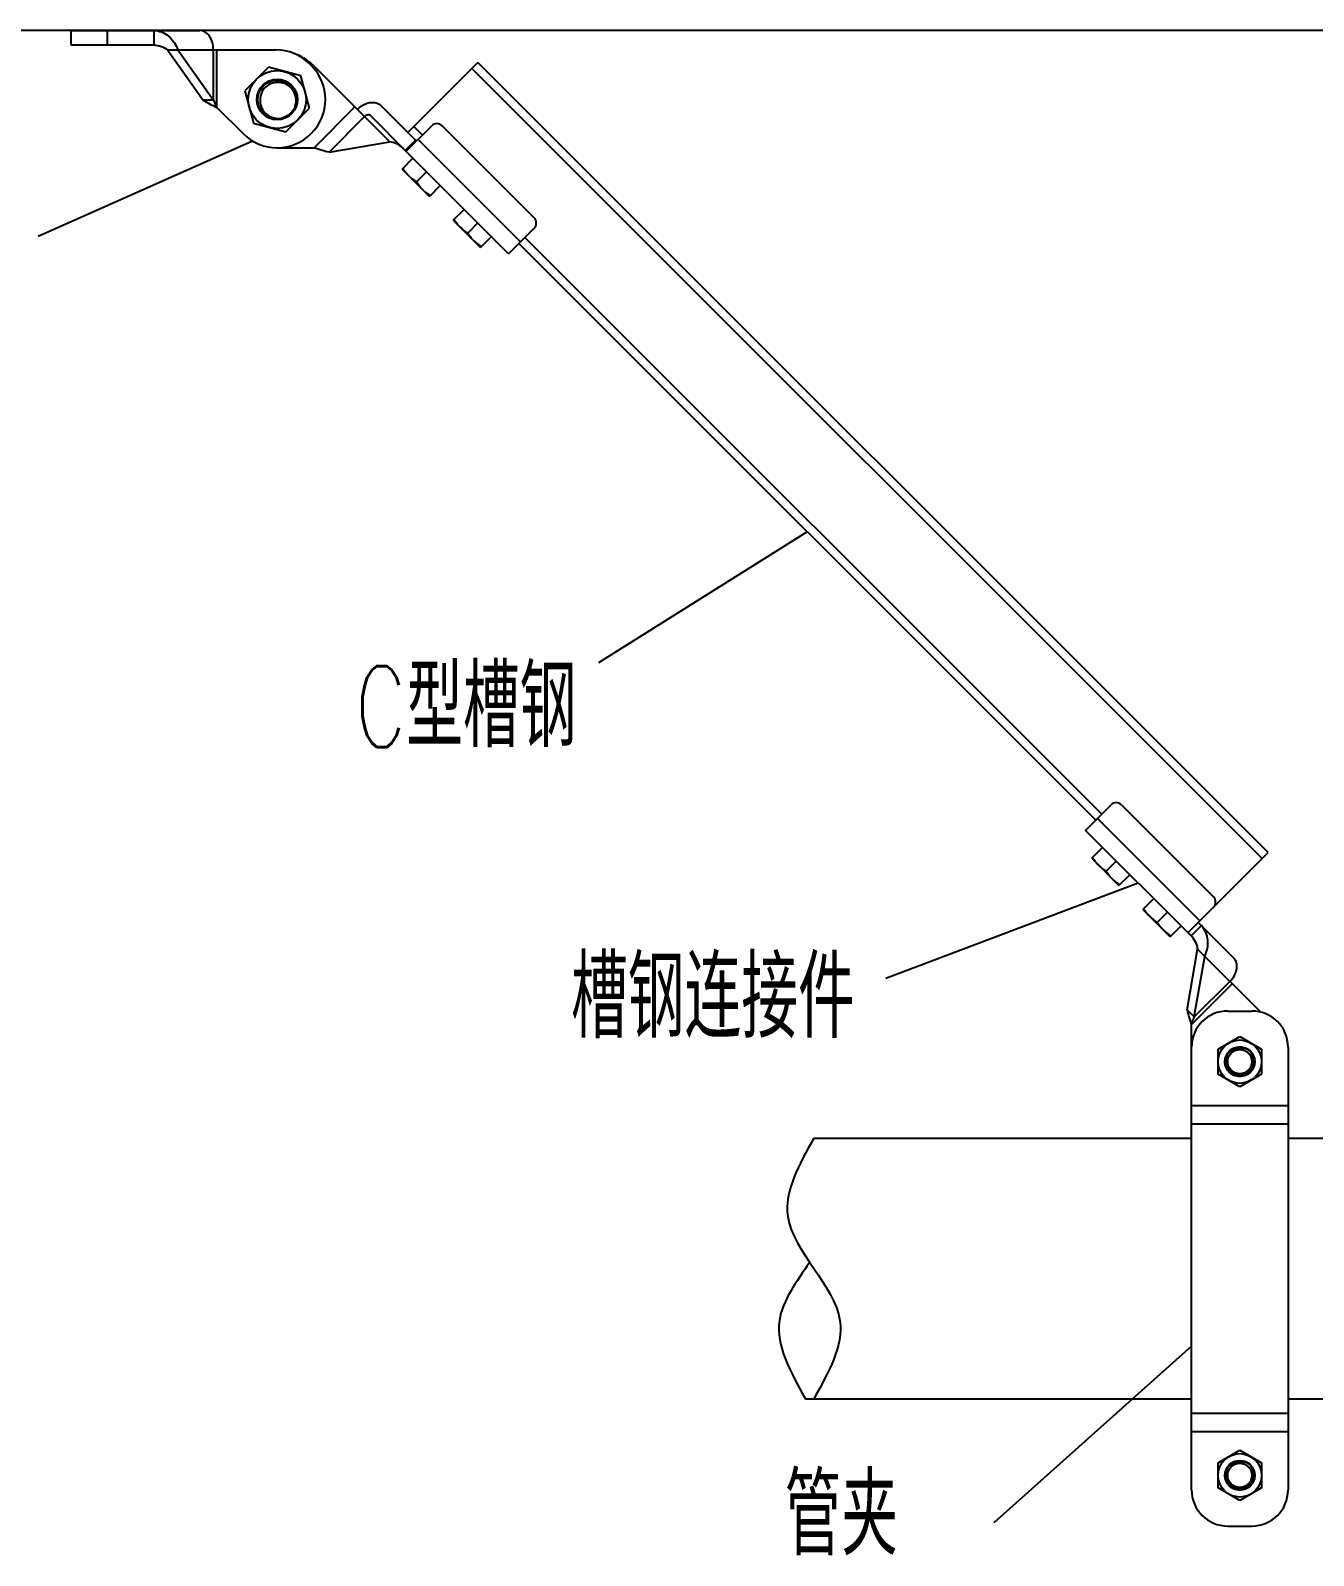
# Model space of a CAD drawing. Extents: x 27938 to 1507990, y 110129 to 923079.
# Drawn here: x 461842 to 468172, y 376419 to 383946 of the extents above; entities that cross this region are included whole.
import ezdxf

# ---------------------------------------------------------------- set-up
doc = ezdxf.new("R2010")
doc.units = 0
doc.header["$LTSCALE"] = 1000
doc.header["$MEASUREMENT"] = 0
doc.layers.add('BZ', color=2, linetype='Continuous')
doc.layers.add('W_DIM', color=4, linetype='Continuous')
doc.styles.get("Standard").update_dxf_attribs({"font": 'gbenor.shx', "bigfont": 'gbcbig.shx'})
doc.styles.add('wwp100', font='txt.shx', dxfattribs={"width": 0.7, "height": 400, "bigfont": 'hztxt.shx'})
doc.dimstyles.get("Standard").update_dxf_attribs({"dimtxt": 0.18, "dimasz": 0.18, "dimexe": 0.18, "dimexo": 0.0625, "dimgap": 0.09, "dimtad": 0, "dimtih": 1, "dimtoh": 1, "dimdec": 4, "dimzin": 0, "dimdsep": 46, "dimtxsty": 'Standard', "dimcen": 0.09, "dimadec": 0, "dimazin": 0, "dimtfac": 1, "dimtdec": 4, "dimtofl": 0, "dimtmove": 0, "dimatfit": 3, "dimfxl": 1, "dimtolj": 1, "dimtzin": 0, "dimarcsym": 0})

msp = doc.modelspace()

# ---------------------------------------------------------------- linework, layer by layer
at = {"linetype": 'Continuous'}
for p, q in [((462040.8, 383946.5), (462040.8, 383875)), ((462040.8, 383946.5), (462676.9, 383946.5)), ((462219.4, 383946.5), (462219.4, 383875)), ((462449.8, 383946.5), (462449.8, 383875)), ((462040.8, 383875), (462449.8, 383875)), ((462518.3, 383851.2), (462693.7, 383603.2)), ((462518.3, 383851.2), (463051.4, 383851.2)), ((462568.9, 383851.2), (462744.2, 383603.2)), ((462744.2, 383603.2), (462744.2, 383851.2)), ((462761.1, 383566.6), (462761.1, 383851.2)), ((463016, 383765.1), (462899.4, 383648.4)), ((463175.4, 383722.4), (463016, 383765.1)), ((463227.1, 383774.1), (463219.8, 383781.5)), ((463237.5, 383774.1), (463614.4, 383397.2)), ((463703.8, 383442.6), (464049, 383787.8)), ((467918.4, 379859.4), (464019.5, 383758.3)), ((467947.8, 379888.9), (464049, 383787.8)), ((463056.4, 383689.7), (463056.3, 383689.7)), ((463059.1, 383689.7), (463059.2, 383689.7)), ((463218.1, 383563), (463175.4, 383722.4)), ((462744.2, 383603.2), (462693.7, 383603.2)), ((462899.4, 383648.4), (462942.1, 383489.1)), ((462761.1, 383566.6), (462890.4, 383437.4)), ((463101.4, 383446.4), (463218.1, 383563)), ((463442.8, 383568.9), (463241.6, 383367.6)), ((463519.2, 383526.2), (463693.8, 383351.5)), ((463569.7, 383576.7), (463744.4, 383402)), ((462942.1, 383489.1), (463101.4, 383446.4)), ((463315, 383345.8), (463490.4, 383521.2)), ((463695.8, 383350.4), (463821.6, 383476.3)), ((463775.3, 383430), (463733.2, 383472)), ((464326.8, 383021.6), (463872.2, 383476.3)), ((463315, 383345.8), (463614.4, 383397.2)), ((463740.9, 383405.4), (463690.4, 383354.9)), ((464259.4, 382903.8), (463754.3, 383408.9)), ((463058.7, 383367.6), (463241.6, 383367.6)), ((463675.2, 383262.4), (463729, 383316.3)), ((463695.4, 383350), (464200.5, 382844.8)), ((463675.2, 383262.4), (463809.9, 383127.7)), ((463796.4, 383248.9), (463746.3, 383198.9)), ((463863.7, 383181.6), (463809.9, 383127.7)), ((463927.7, 383009.8), (463981.6, 383063.7)), ((463927.7, 383009.8), (464062.4, 382875.1)), ((464049, 382996.4), (463998.9, 382946.3)), ((464116.3, 382929), (464062.4, 382875.1)), ((464326.8, 382971.1), (464200.5, 382844.8)), ((467127, 380078.3), (464280.5, 382924.8)), ((467097.5, 380048.8), (464251, 382895.3)), ((467047, 379998.3), (467173.3, 380124.6)), ((467223.8, 380124.6), (467678.4, 379670)), ((467567.8, 379477.6), (467047, 379998.3)), ((467105.9, 380057.3), (467611.1, 379552.1)), ((467077.3, 379860.3), (467131.2, 379914.1)), ((467077.3, 379860.3), (467212, 379725.6)), ((467198.5, 379846.8), (467148.5, 379796.7)), ((467554.6, 379495.6), (467947.8, 379888.9)), ((467265.9, 379779.4), (467212, 379725.6)), ((467329.9, 379607.7), (467383.8, 379661.6)), ((467329.9, 379607.7), (467464.6, 379473)), ((467451.1, 379594.2), (467401, 379544.1)), ((467602.7, 379543.7), (467778.8, 379367.5)), ((467518.5, 379526.9), (467464.6, 379473)), ((467567.8, 379477.6), (467618.3, 379528.1)), ((467548, 379112.9), (467599.4, 379412.3)), ((467599.4, 379412.3), (467911.2, 379100.5)), ((467583.7, 379077.2), (467635.1, 379376.5)), ((467569.8, 379039.4), (467771, 379240.6)), ((467759.1, 379252.5), (467583.7, 379077.2)), ((467548, 379112.9), (467583.7, 379077.2)), ((467748.4, 379106.6), (467867.5, 379106.6)), ((467569.8, 376743.2), (467569.8, 379039.4)), ((467700.8, 378918.4), (467807.9, 378980.3)), ((467807.9, 378980.3), (467915.1, 378918.4)), ((467700.8, 378794.7), (467700.8, 378918.4)), ((467785.8, 378924.4), (467785.6, 378924.3)), ((467843.5, 378905), (467843.4, 378905.1)), ((467863.9, 378903.5), (467863.9, 378903.4)), ((467863.9, 378903.4), (467864, 378903.3)), ((467915.1, 378918.4), (467915.1, 378794.7)), ((468046, 378928), (468046, 376743.2)), ((467807.9, 378732.9), (467700.8, 378794.7)), ((467915.1, 378794.7), (467807.9, 378732.9)), ((467858, 378805.5), (467857.9, 378805.4)), ((467858.1, 378805.6), (467858, 378805.5)), ((467858, 378805.5), (467858, 378805.5)), ((467858.1, 378805.6), (467858.1, 378805.6)), ((467858.5, 378806), (467858.4, 378805.9)), ((467858.4, 378805.9), (467858.4, 378805.9)), ((467858.6, 378806), (467858.5, 378806)), ((467858.5, 378806), (467858.5, 378806)), ((467858.7, 378806.2), (467858.6, 378806.1)), ((467858.6, 378806.1), (467858.6, 378806)), ((467859.2, 378806.6), (467859.1, 378806.6)), ((467859.1, 378806.6), (467859.1, 378806.5)), ((467859.3, 378806.7), (467859.2, 378806.6)), ((467880.7, 378850.3), (467880.7, 378850.2)), ((467880.7, 378850), (467880.7, 378849.9)), ((467880.8, 378851.5), (467880.8, 378851.4)), ((467880.8, 378851.5), (467880.8, 378851.4)), ((467569.8, 378639.5), (468046, 378639.5)), ((467569.8, 378550.2), (468046, 378550.2)), ((465706.5, 378478.5), (467569.8, 378478.5)), ((468046, 378478.5), (468998.6, 378478.5)), ((465665, 377192.6), (467569.8, 377192.6)), ((468046, 377192.6), (468968.8, 377192.6)), ((467569.8, 377121), (468046, 377121)), ((467569.8, 377031.7), (468046, 377031.7)), ((467700.8, 376876.5), (467807.9, 376938.3)), ((467807.9, 376938.3), (467915.1, 376876.5)), ((467700.8, 376752.8), (467700.8, 376876.5)), ((467785.8, 376882.4), (467785.6, 376882.4)), ((467843.5, 376863.1), (467843.4, 376863.1)), ((467863.9, 376861.6), (467863.9, 376861.5)), ((467863.9, 376861.5), (467864, 376861.4)), ((467915.1, 376876.5), (467915.1, 376752.8)), ((467807.9, 376690.9), (467700.8, 376752.8)), ((467915.1, 376752.8), (467807.9, 376690.9)), ((467858, 376763.5), (467857.9, 376763.5)), ((467858.1, 376763.6), (467858, 376763.6)), ((467858, 376763.6), (467858, 376763.5)), ((467858.1, 376763.7), (467858.1, 376763.6)), ((467858.5, 376764), (467858.4, 376764)), ((467858.4, 376764), (467858.4, 376763.9)), ((467858.6, 376764.1), (467858.5, 376764)), ((467858.5, 376764), (467858.5, 376764)), ((467858.7, 376764.2), (467858.6, 376764.1)), ((467858.6, 376764.1), (467858.6, 376764.1)), ((467859.2, 376764.7), (467859.1, 376764.6)), ((467859.1, 376764.6), (467859.1, 376764.6)), ((467859.3, 376764.8), (467859.2, 376764.7)), ((467880.7, 376808.3), (467880.7, 376808.3)), ((467880.7, 376808), (467880.7, 376808)), ((467880.8, 376809.6), (467880.8, 376809.4)), ((467880.8, 376809.6), (467880.8, 376809.4)), ((467748.4, 376564.6), (467867.5, 376564.6))]:
    msp.add_line(p, q, dxfattribs=at)
for centre, radius in [((463058.7, 383605.7), 142.9), ((463058.7, 383605.7), 100.2), ((463058.7, 383605.7), 95.3), ((467807.9, 378856.6), 107.1), ((467807.9, 378856.6), 73.7), ((467807.9, 378856.6), 59.5), ((467807.9, 376814.6), 107.1), ((467807.9, 376814.6), 73.7), ((467807.9, 376814.6), 59.5)]:
    msp.add_circle(centre, radius, dxfattribs=at)
for centre, radius, start, end in [((463051.4, 383613.1), 238.1, 45, 90), ((463069.1, 383605.7), 238.1, 45, 67.63031), ((463058.7, 383605.7), 238.1, 225, 45), ((463058.7, 383605.7), 83.9, 101.48488, 165.44483), ((463058.7, 383605.9), 83.8, 101.10333, 101.4834), ((463058.8, 383605.6), 84, 95.59662, 101.09946), ((463058.7, 383605.7), 84, 92.60725, 95.59802), ((463058.7, 383606), 83.7, 91.69418, 92.60616), ((463058.7, 383606.2), 83.5, 91.37381, 91.69398), ((463064.4, 383606.5), 83.5, 94.99489, 95.50792), ((463058.7, 383606), 83.7, 89.75296, 91.37328), ((463058.7, 383605.7), 84, 88.71875, 89.6641), ((463058.7, 383605.6), 84.1, 87.15432, 88.71863), ((463058.9, 383605.7), 84.1, 177.70337, 178.51134), ((463058.9, 383605.7), 84.1, 177.69503, 178.78973), ((463058.8, 383605.7), 84, 178.51135, 179.23308), ((463058.7, 383605.7), 83.9, 178.78883, 181.69256), ((463058.5, 383605.7), 83.7, 179.23213, 181.6927), ((463058.9, 383605.7), 84.1, 175.15789, 177.69509), ((463058.7, 383605.8), 83.9, 172.14543, 175.15819), ((463058.7, 383605.7), 83.9, 168.67355, 172.14337), ((463058.8, 383605.7), 84, 165.4458, 168.67361), ((463057.3, 383600.2), 94.7, 342.31446, 343.94712), ((463846.9, 383451), 35.7, 45, 135), ((464301.5, 382996.4), 35.7, 315, 45), ((467198.5, 380099.4), 35.7, 45, 135), ((467653.2, 379644.7), 35.7, 315, 45), ((467748.4, 378928), 178.6, 90, 180), ((467867.5, 378928), 178.6, 0, 90), ((467807.9, 378856.6), 71.4, 108.09219, 105.53041), ((467807.9, 378856.6), 60.1, 53.78972, 143.12824), ((467807.6, 378856.8), 59.7, 142.82749, 143.12822), ((467807.8, 378856.7), 60, 140.32828, 142.82605), ((467808, 378856.5), 60.2, 139.12725, 140.32924), ((467808, 378856.5), 60.3, 138.70846, 139.12741), ((467809.9, 378857.4), 71.2, 107.2173, 109.79104), ((467808.1, 378856.8), 59.8, 52.51705, 53.7893), ((467809.8, 378855.6), 59.8, 55.33718, 55.67721), ((467809.7, 378855.5), 59.9, 54.1228, 55.3368), ((467808, 378856.6), 60, 51.24611, 52.5171), ((467809.6, 378855.3), 60.2, 52.0023, 54.1222), ((467807.9, 378856.5), 60.2, 50.58106, 51.24633), ((467809.5, 378855.1), 60.4, 50.43148, 52.00277), ((467809.4, 378855.1), 60.5, 50.04004, 50.43172), ((467809.4, 378855.1), 60.5, 49.19898, 50.04001), ((467803.6, 378863.1), 72.4, 32.67364, 34.93175), ((467807.9, 378856.6), 73, 356.06244, 41.06244), ((467808.1, 378856.7), 72.8, 39.98819, 41.06221), ((467807.9, 378856.6), 73, 38.79662, 39.79988), ((467804.1, 378863.4), 71.9, 23.90688, 32.68142), ((467804.8, 378863.7), 71.1, 23.32965, 23.88613), ((467809.5, 378858), 71.5, 312.88161, 313.20481), ((467809.4, 378858), 71.6, 313.52425, 313.92611), ((467809.3, 378858.1), 71.7, 314.16129, 318.95629), ((467809.4, 378858.1), 71.7, 318.9568, 320.02346), ((467808.8, 378858.5), 72.3, 320.06817, 352.31475), ((467808.2, 378858.7), 72.9, 352.26728, 353.08797), ((467808.3, 378858.6), 72.9, 353.08802, 353.36074), ((467808, 378856.6), 73, 354.42131, 354.78419), ((467808.1, 378856.6), 72.9, 354.83536, 355.91999), ((467808.3, 378858.6), 72.8, 353.40008, 354.29095), ((467807.9, 376814.6), 71.4, 108.09219, 105.53041), ((467807.9, 376814.6), 60.1, 53.78972, 143.12824), ((467807.6, 376814.9), 59.7, 142.82749, 143.12822), ((467807.8, 376814.7), 60, 140.32828, 142.82605), ((467808, 376814.6), 60.2, 139.12725, 140.32924), ((467808, 376814.5), 60.3, 138.70846, 139.12741), ((467809.9, 376815.5), 71.2, 107.2173, 109.79104), ((467808.1, 376814.9), 59.8, 52.51705, 53.7893), ((467809.8, 376813.7), 59.8, 55.33718, 55.67721), ((467809.7, 376813.6), 59.9, 54.1228, 55.3368), ((467808, 376814.7), 60, 51.24611, 52.5171), ((467809.6, 376813.3), 60.2, 52.0023, 54.1222), ((467807.9, 376814.6), 60.2, 50.58106, 51.24633), ((467809.5, 376813.2), 60.4, 50.43148, 52.00277), ((467809.4, 376813.1), 60.5, 50.04004, 50.43172), ((467809.4, 376813.1), 60.5, 49.19898, 50.04001), ((467803.6, 376821.1), 72.4, 32.67364, 34.93175), ((467807.9, 376814.6), 73, 356.06244, 41.06244), ((467808.1, 376814.8), 72.8, 39.98819, 41.06221), ((467807.9, 376814.6), 73, 38.79662, 39.79988), ((467804.1, 376821.4), 71.9, 23.90688, 32.68142), ((467804.8, 376821.8), 71.1, 23.32965, 23.88613), ((467809.5, 376816), 71.5, 312.88161, 313.20481), ((467809.4, 376816.1), 71.6, 313.52425, 313.92611), ((467809.3, 376816.2), 71.7, 314.16129, 318.95629), ((467809.4, 376816.2), 71.7, 318.9568, 320.02346), ((467808.8, 376816.6), 72.3, 320.06817, 352.31475), ((467808.2, 376816.7), 72.9, 352.26728, 353.08797), ((467808.3, 376816.7), 72.9, 353.08802, 353.36074), ((467808, 376814.6), 73, 354.42131, 354.78419), ((467808.1, 376814.6), 72.9, 354.83536, 355.91999), ((467808.3, 376816.7), 72.8, 353.40008, 354.29095), ((467748.4, 376743.2), 178.6, 180, 270), ((467867.5, 376743.2), 178.6, 270, 0)]:
    msp.add_arc(centre, radius, start, end, dxfattribs=at)
for points, knots in [([(462449.8, 383946.5), (462462.9, 383946.5), (462489.8, 383941.3), (462524.9, 383920), (462552.2, 383888.9), (462564.4, 383864), (462568.9, 383851.2)], [0, 0, 0, 0, 0.243233, 0.493078, 0.748723, 1, 1, 1, 1]), ([(462744.2, 383851.2), (462744.2, 383863.5), (462741, 383887.3), (462726.9, 383918.5), (462705, 383940.7), (462685.8, 383946.5), (462676.9, 383946.5)], [0, 0, 0, 0, 0.287969, 0.555344, 0.790533, 1, 1, 1, 1]), ([(462449.8, 383875), (462462.6, 383875), (462487.3, 383870.3), (462508.9, 383858.1), (462518.3, 383851.2)], [0, 0, 0, 0, 0.522516, 1, 1, 1, 1]), ([(463148.4, 383574), (463152.3, 383587.7), (463154, 383617.5), (463138.8, 383651.5), (463118.4, 383672.1), (463099.7, 383683.4), (463078.9, 383689.8), (463064.3, 383690.4), (463057.1, 383689.7)], [0, 0, 0, 0, 0.249273, 0.49841, 0.623846, 0.749245, 0.874621, 1, 1, 1, 1]), ([(462693.7, 383603.2), (462703.6, 383596.4), (462725.9, 383583.8), (462748.9, 383572.6), (462761.1, 383566.6)], [0, 0, 0, 0, 0.468219, 1, 1, 1, 1]), ([(462744.2, 383603.2), (462745.4, 383600.1), (462750.3, 383587.6), (462756.5, 383575.7), (462761.1, 383566.6)], [0, 0, 0, 0, 0.244001, 1, 1, 1, 1]), ([(462974.8, 383603.3), (462974.5, 383596), (462975.9, 383581.2), (462983.5, 383560.4), (462996.1, 383542.1), (463018.2, 383522.8), (463053.8, 383509.7), (463083.8, 383513.6), (463097.4, 383518.7)], [0, 0, 0, 0, 0.125414, 0.250833, 0.376265, 0.501706, 0.750785, 1, 1, 1, 1]), ([(463454.7, 383556.9), (463463.4, 383565.6), (463482.5, 383580.2), (463514.5, 383592.3), (463545.7, 383592.4), (463563.4, 383583), (463569.7, 383576.7)], [0, 0, 0, 0, 0.287971, 0.555344, 0.790532, 1, 1, 1, 1]), ([(463519.2, 383526.2), (463517.6, 383527.7), (463513.2, 383530.1), (463505.4, 383530.1), (463497.4, 383527), (463492.6, 383523.4), (463490.4, 383521.2)], [0, 0, 0, 0, 0.209498, 0.444667, 0.711989, 1, 1, 1, 1]), ([(463679.7, 383365.6), (463670.7, 383374.6), (463649.9, 383388.8), (463626, 383395.4), (463614.4, 383397.2)], [0, 0, 0, 0, 0.522516, 1, 1, 1, 1]), ([(463315, 383345.8), (463303.3, 383348), (463278.6, 383354.9), (463254.4, 383363.2), (463241.6, 383367.6)], [0, 0, 0, 0, 0.468219, 1, 1, 1, 1]), ([(463695.8, 383350.4), (463695.7, 383350.3), (463694.8, 383350.2), (463694.3, 383351), (463693.8, 383351.5)], [0, 0, 0, 0, 0.126775, 1, 1, 1, 1]), ([(463678.9, 383266.2), (463681.1, 383262.8), (463690.1, 383249.6), (463700.4, 383237.2), (463708.8, 383228.7)], [0, 0, 0, 0, 0.250789, 1, 1, 1, 1]), ([(463708.8, 383228.7), (463717.3, 383220.3), (463729.7, 383210), (463742.9, 383201), (463746.3, 383198.9)], [0, 0, 0, 0, 0.749211, 1, 1, 1, 1]), ([(463746.3, 383198.9), (463748.5, 383195.5), (463757.5, 383182.3), (463767.7, 383169.9), (463776.2, 383161.4)], [0, 0, 0, 0, 0.250789, 1, 1, 1, 1]), ([(463776.2, 383161.4), (463784.7, 383152.9), (463797.1, 383142.7), (463810.3, 383133.7), (463813.7, 383131.5)], [0, 0, 0, 0, 0.749211, 1, 1, 1, 1]), ([(463931.5, 383013.6), (463933.7, 383010.3), (463942.7, 382997), (463952.9, 382984.6), (463961.4, 382976.2)], [0, 0, 0, 0, 0.250789, 1, 1, 1, 1]), ([(463961.4, 382976.2), (463969.9, 382967.7), (463982.3, 382957.5), (463995.5, 382948.5), (463998.9, 382946.3)], [0, 0, 0, 0, 0.749211, 1, 1, 1, 1]), ([(463998.9, 382946.3), (464001.1, 382942.9), (464010, 382929.7), (464020.3, 382917.3), (464028.8, 382908.8)], [0, 0, 0, 0, 0.250789, 1, 1, 1, 1]), ([(464028.8, 382908.8), (464037.2, 382900.3), (464049.6, 382890.1), (464062.9, 382881.1), (464066.2, 382878.9)], [0, 0, 0, 0, 0.749211, 1, 1, 1, 1]), ([(467081.1, 379864), (467083.3, 379860.7), (467092.3, 379847.5), (467102.5, 379835.1), (467111, 379826.6)], [0, 0, 0, 0, 0.250789, 1, 1, 1, 1]), ([(467111, 379826.6), (467119.5, 379818.1), (467131.9, 379807.9), (467145.1, 379798.9), (467148.5, 379796.7)], [0, 0, 0, 0, 0.749211, 1, 1, 1, 1]), ([(467148.5, 379796.7), (467150.6, 379793.3), (467159.6, 379780.1), (467169.9, 379767.7), (467178.3, 379759.2)], [0, 0, 0, 0, 0.250789, 1, 1, 1, 1]), ([(467178.3, 379759.2), (467186.8, 379750.8), (467199.2, 379740.5), (467212.4, 379731.5), (467215.8, 379729.3)], [0, 0, 0, 0, 0.749211, 1, 1, 1, 1]), ([(467333.7, 379611.5), (467335.9, 379608.1), (467344.8, 379594.9), (467355.1, 379582.5), (467363.6, 379574)], [0, 0, 0, 0, 0.250789, 1, 1, 1, 1]), ([(467363.6, 379574), (467372, 379565.5), (467384.4, 379555.3), (467397.7, 379546.3), (467401, 379544.1)], [0, 0, 0, 0, 0.749211, 1, 1, 1, 1]), ([(467401, 379544.1), (467403.2, 379540.8), (467412.2, 379527.5), (467422.4, 379515.1), (467430.9, 379506.7)], [0, 0, 0, 0, 0.250789, 1, 1, 1, 1]), ([(467430.9, 379506.7), (467439.4, 379498.2), (467451.8, 379487.9), (467465, 379479), (467468.4, 379476.8)], [0, 0, 0, 0, 0.749211, 1, 1, 1, 1]), ([(467567.8, 379477.6), (467565.7, 379479.6), (467561.8, 379483.5), (467557.2, 379488.2), (467552.9, 379494), (467554.6, 379495.6)], [0, 0, 0, 0, 0.378665, 0.693291, 1, 1, 1, 1]), ([(467567.8, 379477.6), (467576.8, 379468.5), (467591, 379447.7), (467597.5, 379423.8), (467599.4, 379412.3)], [0, 0, 0, 0, 0.522516, 1, 1, 1, 1]), ([(467635.1, 379376.5), (467641, 379388.7), (467649.9, 379415), (467652.6, 379456.2), (467642.9, 379496.2), (467627.6, 379518.8), (467618.3, 379528.1)], [0, 0, 0, 0, 0.251282, 0.506922, 0.756761, 1, 1, 1, 1]), ([(467759.1, 379252.5), (467767.8, 379261.2), (467782.4, 379280.3), (467794.4, 379312.3), (467794.6, 379343.5), (467785.2, 379361.2), (467778.8, 379367.5)], [0, 0, 0, 0, 0.287971, 0.555344, 0.790532, 1, 1, 1, 1]), ([(467548, 379112.9), (467550.2, 379101.1), (467557.1, 379076.4), (467565.4, 379052.2), (467569.8, 379039.4)], [0, 0, 0, 0, 0.468219, 1, 1, 1, 1]), ([(467569.8, 379039.4), (467570.8, 379042.6), (467575, 379055.4), (467579.5, 379068.1), (467583.7, 379077.2)], [0, 0, 0, 0, 0.254643, 1, 1, 1, 1]), ([(467785.6, 378924.3), (467778.1, 378921.6), (467763.8, 378913.5), (467747.8, 378894.9), (467739.1, 378872.1), (467738.6, 378847.6), (467746.7, 378824.4), (467762.4, 378805.5), (467783.7, 378793.4), (467799.9, 378790.9), (467807.9, 378791.2)], [0, 0, 0, 0, 0.125057, 0.250088, 0.37511, 0.500112, 0.62511, 0.750088, 0.875051, 1, 1, 1, 1]), ([(467843.1, 378918.8), (467837.2, 378921.3), (467824.6, 378924.7), (467805.2, 378924.5), (467786.6, 378918.8), (467775.8, 378911.4), (467771.1, 378907)], [0, 0, 0, 0, 0.250246, 0.500331, 0.750262, 1, 1, 1, 1]), ([(467807.9, 378791.2), (467814.2, 378791.4), (467826.7, 378793.6), (467843.7, 378802.2), (467857.5, 378815.3), (467866.8, 378831.9), (467870.9, 378850.5), (467869.2, 378869.5), (467861.9, 378887.1), (467853.7, 378896.8), (467848.9, 378900.9)], [0, 0, 0, 0, 0.125035, 0.250056, 0.37507, 0.500071, 0.625066, 0.75005, 0.875024, 1, 1, 1, 1]), ([(465685.7, 377866), (465621.5, 377771.2), (465460.7, 377557.7), (465591.8, 377323.4), (465665, 377192.6)], [567.944908, 567.944908, 567.944908, 567.944908, 845.129587, 1195.193724, 1195.193724, 1195.193724, 1195.193724]), ([(467785.6, 376882.4), (467778.1, 376879.6), (467763.8, 376871.5), (467747.8, 376853), (467739.1, 376830.1), (467738.6, 376805.6), (467746.7, 376782.5), (467762.4, 376763.6), (467783.7, 376751.4), (467799.9, 376749), (467807.9, 376749.2)], [0, 0, 0, 0, 0.125057, 0.250088, 0.37511, 0.500112, 0.62511, 0.750088, 0.875051, 1, 1, 1, 1]), ([(467843.1, 376876.8), (467837.2, 376879.3), (467824.6, 376882.8), (467805.2, 376882.6), (467786.6, 376876.8), (467775.8, 376869.5), (467771.1, 376865.1)], [0, 0, 0, 0, 0.250246, 0.500331, 0.750262, 1, 1, 1, 1]), ([(467807.9, 376749.2), (467814.2, 376749.4), (467826.7, 376751.6), (467843.7, 376760.2), (467857.5, 376773.3), (467866.8, 376789.9), (467870.9, 376808.5), (467869.2, 376827.5), (467861.9, 376845.1), (467853.7, 376854.8), (467848.9, 376858.9)], [0, 0, 0, 0, 0.125035, 0.250056, 0.37507, 0.500071, 0.625066, 0.75005, 0.875024, 1, 1, 1, 1])]:
    msp.add_open_spline(points, degree=3, knots=knots, dxfattribs=at)
for points in [[(467771.1, 378907), (467766.7, 378902.9), (467762.8, 378898), (467759.8, 378892.6)], [(467771.1, 376865.1), (467766.7, 376860.9), (467762.8, 376856), (467759.8, 376850.7)]]:
    msp.add_open_spline(points, degree=3, dxfattribs=at)
msp.add_spline([(465706.5, 378478.5), (465577.9, 378092.8), (465835.1, 377578.4), (465706.5, 377192.6)], degree=3, dxfattribs=at)
at = {"layer": 'BZ'}
msp.add_line((473246.7, 383946.5), (460081.3, 383946.5), dxfattribs=at)

# ---------------------------------------------------------------- texts
at = {"layer": 'W_DIM', "color": 7, "style": 'wwp100', "width": 0.7}
for s, p in [('C型槽钢', (463443.3, 380409.6)), ('槽钢连接件', (464508.5, 378973.9)), ('管夹', (465562, 376419.5))]:
    msp.add_text(s, height=400, dxfattribs=at).set_placement(p)

# ---------------------------------------------------------------- leaders
for points in [[(462938, 383400.5), (461879.7, 382929.5)], [(465674.3, 381472.1), (464643.9, 380824.5)], [(467307.4, 379738), (466062.1, 379267.2)], [(467569.8, 377451.7), (466594.5, 376580.3)]]:
    msp.add_leader(points, dimstyle='Standard', override={"dimgap": 20, "dimtad": 0})

doc.saveas('drawing.dxf')
